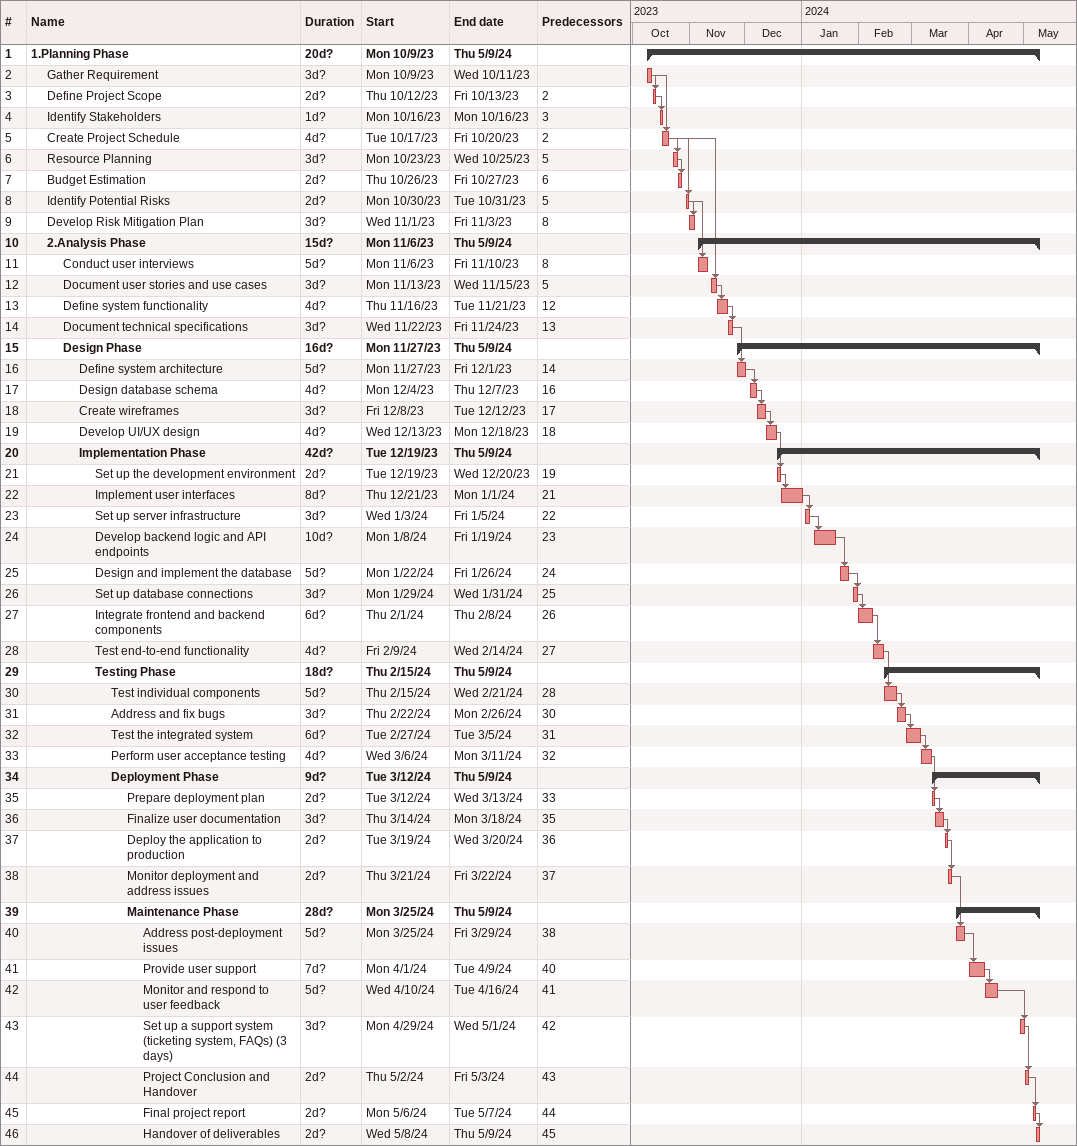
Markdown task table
| ID | Level | Task | Duration | Start | Finish | Predecessors |
|---|---|---|---|---|---|---|
| 1 | 1 | **1.Planning Phase** | 20d? | 2023-10-09 | 2024-05-09 |  |
| 2 | 2 | Gather Requirement | 3d? | 2023-10-09 | 2023-10-11 |  |
| 3 | 2 | Define Project Scope | 2d? | 2023-10-12 | 2023-10-13 | 2 |
| 4 | 2 | Identify Stakeholders | 1d? | 2023-10-16 | 2023-10-16 | 3 |
| 5 | 2 | Create Project Schedule | 4d? | 2023-10-17 | 2023-10-20 | 2 |
| 6 | 2 | Resource Planning | 3d? | 2023-10-23 | 2023-10-25 | 5 |
| 7 | 2 | Budget Estimation | 2d? | 2023-10-26 | 2023-10-27 | 6 |
| 8 | 2 | Identify Potential Risks | 2d? | 2023-10-30 | 2023-10-31 | 5 |
| 9 | 2 | Develop Risk Mitigation Plan | 3d? | 2023-11-01 | 2023-11-03 | 8 |
| 10 | 2 | **2.Analysis Phase** | 15d? | 2023-11-06 | 2024-05-09 |  |
| 11 | 3 | Conduct user interviews | 5d? | 2023-11-06 | 2023-11-10 | 8 |
| 12 | 3 | Document user stories and use cases | 3d? | 2023-11-13 | 2023-11-15 | 5 |
| 13 | 3 | Define system functionality | 4d? | 2023-11-16 | 2023-11-21 | 12 |
| 14 | 3 | Document technical specifications | 3d? | 2023-11-22 | 2023-11-24 | 13 |
| 15 | 3 | **Design Phase** | 16d? | 2023-11-27 | 2024-05-09 |  |
| 16 | 4 | Define system architecture | 5d? | 2023-11-27 | 2023-12-01 | 14 |
| 17 | 4 | Design database schema | 4d? | 2023-12-04 | 2023-12-07 | 16 |
| 18 | 4 | Create wireframes | 3d? | 2023-12-08 | 2023-12-12 | 17 |
| 19 | 4 | Develop UI/UX design | 4d? | 2023-12-13 | 2023-12-18 | 18 |
| 20 | 4 | **Implementation Phase** | 42d? | 2023-12-19 | 2024-05-09 |  |
| 21 | 5 | Set up the development environment | 2d? | 2023-12-19 | 2023-12-20 | 19 |
| 22 | 5 | Implement user interfaces | 8d? | 2023-12-21 | 2024-01-01 | 21 |
| 23 | 5 | Set up server infrastructure | 3d? | 2024-01-03 | 2024-01-05 | 22 |
| 24 | 5 | Develop backend logic and API endpoints | 10d? | 2024-01-08 | 2024-01-19 | 23 |
| 25 | 5 | Design and implement the database | 5d? | 2024-01-22 | 2024-01-26 | 24 |
| 26 | 5 | Set up database connections | 3d? | 2024-01-29 | 2024-01-31 | 25 |
| 27 | 5 | Integrate frontend and backend components | 6d? | 2024-02-01 | 2024-02-08 | 26 |
| 28 | 5 | Test end-to-end functionality | 4d? | 2024-02-09 | 2024-02-14 | 27 |
| 29 | 5 | **Testing Phase** | 18d? | 2024-02-15 | 2024-05-09 |  |
| 30 | 6 | Test individual components | 5d? | 2024-02-15 | 2024-02-21 | 28 |
| 31 | 6 | Address and fix bugs | 3d? | 2024-02-22 | 2024-02-26 | 30 |
| 32 | 6 | Test the integrated system | 6d? | 2024-02-27 | 2024-03-05 | 31 |
| 33 | 6 | Perform user acceptance testing | 4d? | 2024-03-06 | 2024-03-11 | 32 |
| 34 | 6 | **Deployment Phase** | 9d? | 2024-03-12 | 2024-05-09 |  |
| 35 | 7 | Prepare deployment plan | 2d? | 2024-03-12 | 2024-03-13 | 33 |
| 36 | 7 | Finalize user documentation | 3d? | 2024-03-14 | 2024-03-18 | 35 |
| 37 | 7 | Deploy the application to production | 2d? | 2024-03-19 | 2024-03-20 | 36 |
| 38 | 7 | Monitor deployment and address issues | 2d? | 2024-03-21 | 2024-03-22 | 37 |
| 39 | 7 | **Maintenance Phase** | 28d? | 2024-03-25 | 2024-05-09 |  |
| 40 | 8 | Address post-deployment issues | 5d? | 2024-03-25 | 2024-03-29 | 38 |
| 41 | 8 | Provide user support | 7d? | 2024-04-01 | 2024-04-09 | 40 |
| 42 | 8 | Monitor and respond to user feedback | 5d? | 2024-04-10 | 2024-04-16 | 41 |
| 43 | 8 | Set up a support system (ticketing system, FAQs) (3 days) | 3d? | 2024-04-29 | 2024-05-01 | 42 |
| 44 | 8 | Project Conclusion and Handover | 2d? | 2024-05-02 | 2024-05-03 | 43 |
| 45 | 8 | Final project report | 2d? | 2024-05-06 | 2024-05-07 | 44 |
| 46 | 8 | Handover of deliverables | 2d? | 2024-05-08 | 2024-05-09 | 45 |
